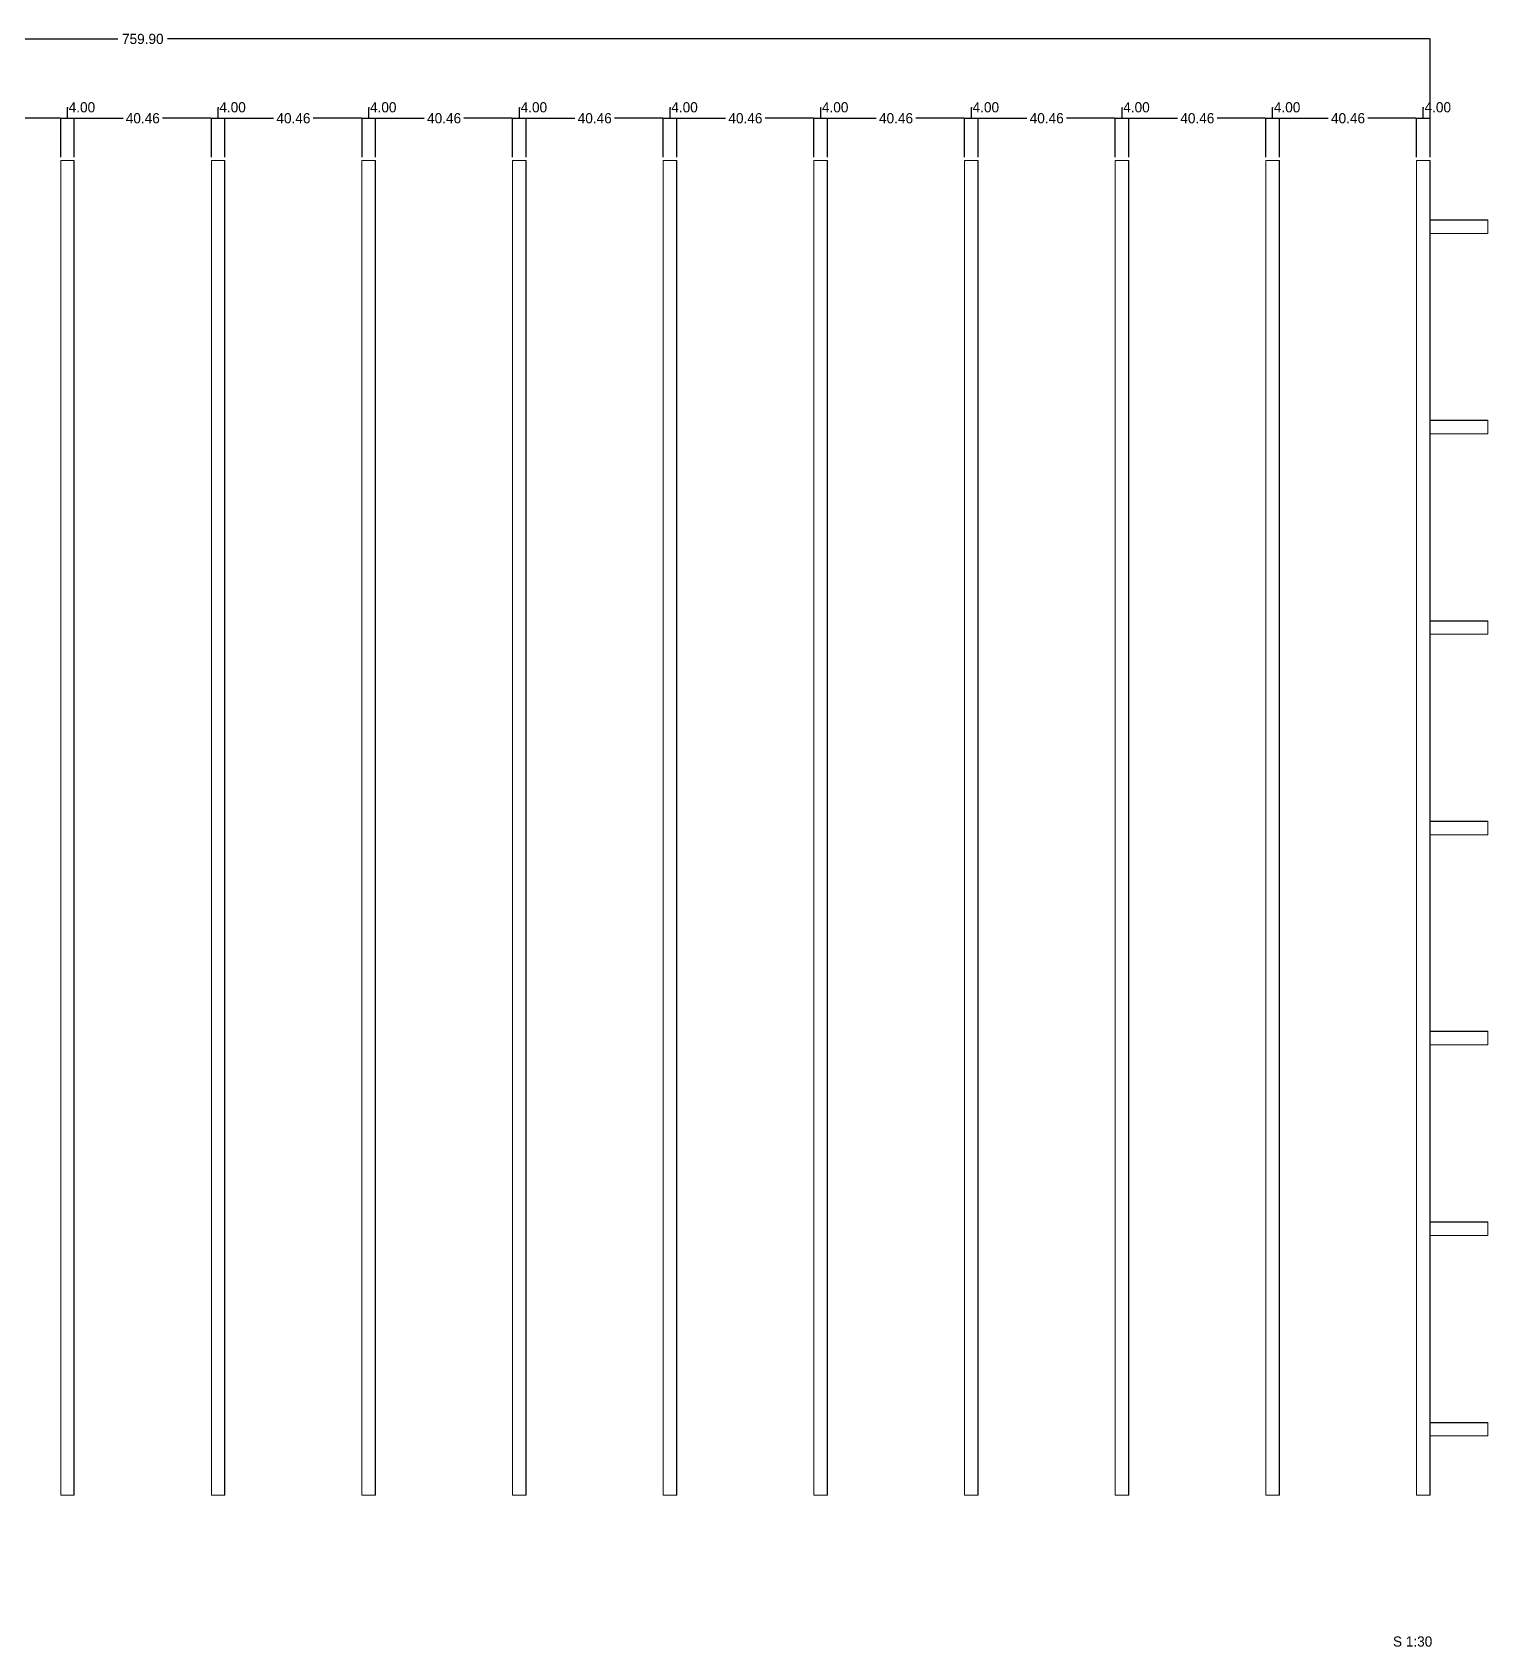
# Model space of a CAD drawing. Header units: inches. Extents: x -517 to 321, y -229 to 248.
# Drawn here: x -108.4 to 321.2, y -228.6 to 248.1 of the extents above; entities that cross this region are included whole.
import ezdxf

# ---------------------------------------------------------------- set-up
doc = ezdxf.new("R2010")
doc.units = ezdxf.units.IN
doc.header["$MEASUREMENT"] = 0
doc.layers.get('0').update_dxf_attribs({"lineweight": 0})
doc.dimstyles.get("Standard").update_dxf_attribs({"dimtxt": 3, "dimasz": 0.18, "dimexe": 0.18, "dimexo": 1, "dimgap": 0.09, "dimtad": 0, "dimtih": 1, "dimtoh": 1, "dimzin": 0, "dimdsep": 46, "dimtxsty": 'Standard', "dimcen": 0.09, "dimadec": 0, "dimazin": 0, "dimtfac": 1, "dimtofl": 0, "dimtmove": 0, "dimatfit": 3, "dimfxl": 1, "dimtolj": 1, "dimtzin": 0, "dimarcsym": 0})

# ---------------------------------------------------------------- blocks, each defined once
blk = doc.blocks.new('*D18')
at = {"color": 0, "lineweight": -2, "transparency": 16777216}
for p, q in [((-140.44, 211.17), (-140.44, 222.85)), ((-140.26, 222.67), (-126.05, 222.67)), ((-100.15, 222.67), (-114.37, 222.67)), ((-99.97, 211.17), (-99.97, 222.85))]:
    blk.add_line(p, q, dxfattribs=at)
at = {"color": 0, "transparency": 16777216}
for points in [[(-140.26, 222.7), (-140.26, 222.64), (-140.44, 222.67)], [(-100.15, 222.7), (-100.15, 222.64), (-99.97, 222.67)]]:
    blk.add_solid(points, dxfattribs=at)
at = {"layer": 'Defpoints', "color": 0, "transparency": 16777216}
for p in [(-99.97, 222.67), (-140.44, 210.17), (-99.97, 210.17)]:
    blk.add_point(p, dxfattribs=at)
at = {"color": 0, "transparency": 16777216, "insert": (-120.21, 222.67), "char_height": 3, "attachment_point": 5}
blk.add_mtext('\\A1;40.46', dxfattribs=at)
blk = doc.blocks.new('*D19')
at = {"color": 0, "lineweight": -2, "transparency": 16777216}
for p, q in [((-97.97, 222.67), (-97.97, 225.9)), ((-97.97, 225.9), (-97.79, 225.9)), ((-99.97, 211.17), (-99.97, 222.85)), ((-99.79, 222.67), (-96.15, 222.67)), ((-95.97, 211.17), (-95.97, 222.85))]:
    blk.add_line(p, q, dxfattribs=at)
at = {"color": 0, "transparency": 16777216}
for points in [[(-99.79, 222.7), (-99.79, 222.64), (-99.97, 222.67)], [(-96.15, 222.7), (-96.15, 222.64), (-95.97, 222.67)]]:
    blk.add_solid(points, dxfattribs=at)
at = {"layer": 'Defpoints', "color": 0, "transparency": 16777216}
for p in [(-95.97, 222.67), (-99.97, 210.17), (-95.97, 210.17)]:
    blk.add_point(p, dxfattribs=at)
at = {"color": 0, "transparency": 16777216, "insert": (-93.7, 225.9), "char_height": 3, "attachment_point": 5}
blk.add_mtext('\\A1;4.00', dxfattribs=at)
blk = doc.blocks.new('*D20')
at = {"color": 0, "lineweight": -2, "transparency": 16777216}
for p, q in [((-95.97, 211.17), (-95.97, 222.85)), ((-95.79, 222.67), (-81.58, 222.67)), ((-55.69, 222.67), (-69.9, 222.67)), ((-55.51, 211.17), (-55.51, 222.85))]:
    blk.add_line(p, q, dxfattribs=at)
at = {"color": 0, "transparency": 16777216}
for points in [[(-95.79, 222.7), (-95.79, 222.64), (-95.97, 222.67)], [(-55.69, 222.7), (-55.69, 222.64), (-55.51, 222.67)]]:
    blk.add_solid(points, dxfattribs=at)
at = {"layer": 'Defpoints', "color": 0, "transparency": 16777216}
for p in [(-55.51, 222.67), (-95.97, 210.17), (-55.51, 210.17)]:
    blk.add_point(p, dxfattribs=at)
at = {"color": 0, "transparency": 16777216, "insert": (-75.74, 222.67), "char_height": 3, "attachment_point": 5}
blk.add_mtext('\\A1;40.46', dxfattribs=at)
blk = doc.blocks.new('*D21')
at = {"color": 0, "lineweight": -2, "transparency": 16777216}
for p, q in [((-53.51, 222.67), (-53.51, 225.9)), ((-53.51, 225.9), (-53.33, 225.9)), ((-55.51, 211.17), (-55.51, 222.85)), ((-55.33, 222.67), (-51.69, 222.67)), ((-51.51, 211.17), (-51.51, 222.85))]:
    blk.add_line(p, q, dxfattribs=at)
at = {"color": 0, "transparency": 16777216}
for points in [[(-55.33, 222.7), (-55.33, 222.64), (-55.51, 222.67)], [(-51.69, 222.7), (-51.69, 222.64), (-51.51, 222.67)]]:
    blk.add_solid(points, dxfattribs=at)
at = {"layer": 'Defpoints', "color": 0, "transparency": 16777216}
for p in [(-51.51, 222.67), (-55.51, 210.17), (-51.51, 210.17)]:
    blk.add_point(p, dxfattribs=at)
at = {"color": 0, "transparency": 16777216, "insert": (-49.24, 225.9), "char_height": 3, "attachment_point": 5}
blk.add_mtext('\\A1;4.00', dxfattribs=at)
blk = doc.blocks.new('*D22')
at = {"color": 0, "lineweight": -2, "transparency": 16777216}
for p, q in [((-51.51, 211.17), (-51.51, 222.85)), ((-51.33, 222.67), (-37.12, 222.67)), ((-11.22, 222.67), (-25.44, 222.67)), ((-11.04, 211.17), (-11.04, 222.85))]:
    blk.add_line(p, q, dxfattribs=at)
at = {"color": 0, "transparency": 16777216}
for points in [[(-51.33, 222.7), (-51.33, 222.64), (-51.51, 222.67)], [(-11.22, 222.7), (-11.22, 222.64), (-11.04, 222.67)]]:
    blk.add_solid(points, dxfattribs=at)
at = {"layer": 'Defpoints', "color": 0, "transparency": 16777216}
for p in [(-11.04, 222.67), (-51.51, 210.17), (-11.04, 210.17)]:
    blk.add_point(p, dxfattribs=at)
at = {"color": 0, "transparency": 16777216, "insert": (-31.28, 222.67), "char_height": 3, "attachment_point": 5}
blk.add_mtext('\\A1;40.46', dxfattribs=at)
blk = doc.blocks.new('*D23')
at = {"color": 0, "lineweight": -2, "transparency": 16777216}
for p, q in [((-9.04, 222.67), (-9.04, 225.9)), ((-9.04, 225.9), (-8.86, 225.9)), ((-11.04, 211.17), (-11.04, 222.85)), ((-10.86, 222.67), (-7.22, 222.67)), ((-7.04, 211.17), (-7.04, 222.85))]:
    blk.add_line(p, q, dxfattribs=at)
at = {"color": 0, "transparency": 16777216}
for points in [[(-10.86, 222.7), (-10.86, 222.64), (-11.04, 222.67)], [(-7.22, 222.7), (-7.22, 222.64), (-7.04, 222.67)]]:
    blk.add_solid(points, dxfattribs=at)
at = {"layer": 'Defpoints', "color": 0, "transparency": 16777216}
for p in [(-7.04, 222.67), (-11.04, 210.17), (-7.04, 210.17)]:
    blk.add_point(p, dxfattribs=at)
at = {"color": 0, "transparency": 16777216, "insert": (-4.77, 225.9), "char_height": 3, "attachment_point": 5}
blk.add_mtext('\\A1;4.00', dxfattribs=at)
blk = doc.blocks.new('*D24')
at = {"color": 0, "lineweight": -2, "transparency": 16777216}
for p, q in [((-7.04, 211.17), (-7.04, 222.85)), ((-6.86, 222.67), (7.35, 222.67)), ((33.24, 222.67), (19.03, 222.67)), ((33.42, 211.17), (33.42, 222.85))]:
    blk.add_line(p, q, dxfattribs=at)
at = {"color": 0, "transparency": 16777216}
for points in [[(-6.86, 222.7), (-6.86, 222.64), (-7.04, 222.67)], [(33.24, 222.7), (33.24, 222.64), (33.42, 222.67)]]:
    blk.add_solid(points, dxfattribs=at)
at = {"layer": 'Defpoints', "color": 0, "transparency": 16777216}
for p in [(33.42, 222.67), (-7.04, 210.17), (33.42, 210.17)]:
    blk.add_point(p, dxfattribs=at)
at = {"color": 0, "transparency": 16777216, "insert": (13.19, 222.67), "char_height": 3, "attachment_point": 5}
blk.add_mtext('\\A1;40.46', dxfattribs=at)
blk = doc.blocks.new('*D25')
at = {"color": 0, "lineweight": -2, "transparency": 16777216}
for p, q in [((35.42, 222.67), (35.42, 225.9)), ((35.42, 225.9), (35.6, 225.9)), ((33.42, 211.17), (33.42, 222.85)), ((33.6, 222.67), (37.24, 222.67)), ((37.42, 211.17), (37.42, 222.85))]:
    blk.add_line(p, q, dxfattribs=at)
at = {"color": 0, "transparency": 16777216}
for points in [[(33.6, 222.7), (33.6, 222.64), (33.42, 222.67)], [(37.24, 222.7), (37.24, 222.64), (37.42, 222.67)]]:
    blk.add_solid(points, dxfattribs=at)
at = {"layer": 'Defpoints', "color": 0, "transparency": 16777216}
for p in [(37.42, 222.67), (33.42, 210.17), (37.42, 210.17)]:
    blk.add_point(p, dxfattribs=at)
at = {"color": 0, "transparency": 16777216, "insert": (39.69, 225.9), "char_height": 3, "attachment_point": 5}
blk.add_mtext('\\A1;4.00', dxfattribs=at)
blk = doc.blocks.new('*D26')
at = {"color": 0, "lineweight": -2, "transparency": 16777216}
for p, q in [((37.42, 211.17), (37.42, 222.85)), ((37.6, 222.67), (51.81, 222.67)), ((77.71, 222.67), (63.49, 222.67)), ((77.89, 211.17), (77.89, 222.85))]:
    blk.add_line(p, q, dxfattribs=at)
at = {"color": 0, "transparency": 16777216}
for points in [[(37.6, 222.7), (37.6, 222.64), (37.42, 222.67)], [(77.71, 222.7), (77.71, 222.64), (77.89, 222.67)]]:
    blk.add_solid(points, dxfattribs=at)
at = {"layer": 'Defpoints', "color": 0, "transparency": 16777216}
for p in [(77.89, 222.67), (37.42, 210.17), (77.89, 210.17)]:
    blk.add_point(p, dxfattribs=at)
at = {"color": 0, "transparency": 16777216, "insert": (57.65, 222.67), "char_height": 3, "attachment_point": 5}
blk.add_mtext('\\A1;40.46', dxfattribs=at)
blk = doc.blocks.new('*D27')
at = {"color": 0, "lineweight": -2, "transparency": 16777216}
for p, q in [((79.89, 222.67), (79.89, 225.9)), ((79.89, 225.9), (80.07, 225.9)), ((77.89, 211.17), (77.89, 222.85)), ((78.07, 222.67), (81.71, 222.67)), ((81.89, 211.17), (81.89, 222.85))]:
    blk.add_line(p, q, dxfattribs=at)
at = {"color": 0, "transparency": 16777216}
for points in [[(78.07, 222.7), (78.07, 222.64), (77.89, 222.67)], [(81.71, 222.7), (81.71, 222.64), (81.89, 222.67)]]:
    blk.add_solid(points, dxfattribs=at)
at = {"layer": 'Defpoints', "color": 0, "transparency": 16777216}
for p in [(81.89, 222.67), (77.89, 210.17), (81.89, 210.17)]:
    blk.add_point(p, dxfattribs=at)
at = {"color": 0, "transparency": 16777216, "insert": (84.16, 225.9), "char_height": 3, "attachment_point": 5}
blk.add_mtext('\\A1;4.00', dxfattribs=at)
blk = doc.blocks.new('*D28')
at = {"color": 0, "lineweight": -2, "transparency": 16777216}
for p, q in [((81.89, 211.17), (81.89, 222.85)), ((82.07, 222.67), (96.28, 222.67)), ((122.17, 222.67), (107.96, 222.67)), ((122.35, 211.17), (122.35, 222.85))]:
    blk.add_line(p, q, dxfattribs=at)
at = {"color": 0, "transparency": 16777216}
for points in [[(82.07, 222.7), (82.07, 222.64), (81.89, 222.67)], [(122.17, 222.7), (122.17, 222.64), (122.35, 222.67)]]:
    blk.add_solid(points, dxfattribs=at)
at = {"layer": 'Defpoints', "color": 0, "transparency": 16777216}
for p in [(122.35, 222.67), (81.89, 210.17), (122.35, 210.17)]:
    blk.add_point(p, dxfattribs=at)
at = {"color": 0, "transparency": 16777216, "insert": (102.12, 222.67), "char_height": 3, "attachment_point": 5}
blk.add_mtext('\\A1;40.46', dxfattribs=at)
blk = doc.blocks.new('*D29')
at = {"color": 0, "lineweight": -2, "transparency": 16777216}
for p, q in [((124.35, 222.67), (124.35, 225.9)), ((124.35, 225.9), (124.53, 225.9)), ((122.35, 211.17), (122.35, 222.85)), ((122.53, 222.67), (126.17, 222.67)), ((126.35, 211.17), (126.35, 222.85))]:
    blk.add_line(p, q, dxfattribs=at)
at = {"color": 0, "transparency": 16777216}
for points in [[(122.53, 222.7), (122.53, 222.64), (122.35, 222.67)], [(126.17, 222.7), (126.17, 222.64), (126.35, 222.67)]]:
    blk.add_solid(points, dxfattribs=at)
at = {"layer": 'Defpoints', "color": 0, "transparency": 16777216}
for p in [(126.35, 222.67), (122.35, 210.17), (126.35, 210.17)]:
    blk.add_point(p, dxfattribs=at)
at = {"color": 0, "transparency": 16777216, "insert": (128.62, 225.9), "char_height": 3, "attachment_point": 5}
blk.add_mtext('\\A1;4.00', dxfattribs=at)
blk = doc.blocks.new('*D30')
at = {"color": 0, "lineweight": -2, "transparency": 16777216}
for p, q in [((126.35, 211.17), (126.35, 222.85)), ((126.53, 222.67), (140.74, 222.67)), ((166.64, 222.67), (152.42, 222.67)), ((166.82, 211.17), (166.82, 222.85))]:
    blk.add_line(p, q, dxfattribs=at)
at = {"color": 0, "transparency": 16777216}
for points in [[(126.53, 222.7), (126.53, 222.64), (126.35, 222.67)], [(166.64, 222.7), (166.64, 222.64), (166.82, 222.67)]]:
    blk.add_solid(points, dxfattribs=at)
at = {"layer": 'Defpoints', "color": 0, "transparency": 16777216}
for p in [(166.82, 222.67), (126.35, 210.17), (166.82, 210.17)]:
    blk.add_point(p, dxfattribs=at)
at = {"color": 0, "transparency": 16777216, "insert": (146.58, 222.67), "char_height": 3, "attachment_point": 5}
blk.add_mtext('\\A1;40.46', dxfattribs=at)
blk = doc.blocks.new('*D31')
at = {"color": 0, "lineweight": -2, "transparency": 16777216}
for p, q in [((168.82, 222.67), (168.82, 225.9)), ((168.82, 225.9), (169, 225.9)), ((166.82, 211.17), (166.82, 222.85)), ((167, 222.67), (170.64, 222.67)), ((170.82, 211.17), (170.82, 222.85))]:
    blk.add_line(p, q, dxfattribs=at)
at = {"color": 0, "transparency": 16777216}
for points in [[(167, 222.7), (167, 222.64), (166.82, 222.67)], [(170.64, 222.7), (170.64, 222.64), (170.82, 222.67)]]:
    blk.add_solid(points, dxfattribs=at)
at = {"layer": 'Defpoints', "color": 0, "transparency": 16777216}
for p in [(170.82, 222.67), (166.82, 210.17), (170.82, 210.17)]:
    blk.add_point(p, dxfattribs=at)
at = {"color": 0, "transparency": 16777216, "insert": (173.09, 225.9), "char_height": 3, "attachment_point": 5}
blk.add_mtext('\\A1;4.00', dxfattribs=at)
blk = doc.blocks.new('*D32')
at = {"color": 0, "lineweight": -2, "transparency": 16777216}
for p, q in [((170.82, 211.17), (170.82, 222.85)), ((171, 222.67), (185.21, 222.67)), ((211.1, 222.67), (196.89, 222.67)), ((211.28, 211.17), (211.28, 222.85))]:
    blk.add_line(p, q, dxfattribs=at)
at = {"color": 0, "transparency": 16777216}
for points in [[(171, 222.7), (171, 222.64), (170.82, 222.67)], [(211.1, 222.7), (211.1, 222.64), (211.28, 222.67)]]:
    blk.add_solid(points, dxfattribs=at)
at = {"layer": 'Defpoints', "color": 0, "transparency": 16777216}
for p in [(211.28, 222.67), (170.82, 210.17), (211.28, 210.17)]:
    blk.add_point(p, dxfattribs=at)
at = {"color": 0, "transparency": 16777216, "insert": (191.05, 222.67), "char_height": 3, "attachment_point": 5}
blk.add_mtext('\\A1;40.46', dxfattribs=at)
blk = doc.blocks.new('*D33')
at = {"color": 0, "lineweight": -2, "transparency": 16777216}
for p, q in [((213.28, 222.67), (213.28, 225.9)), ((213.28, 225.9), (213.46, 225.9)), ((211.28, 211.17), (211.28, 222.85)), ((211.46, 222.67), (215.1, 222.67)), ((215.28, 211.17), (215.28, 222.85))]:
    blk.add_line(p, q, dxfattribs=at)
at = {"color": 0, "transparency": 16777216}
for points in [[(211.46, 222.7), (211.46, 222.64), (211.28, 222.67)], [(215.1, 222.7), (215.1, 222.64), (215.28, 222.67)]]:
    blk.add_solid(points, dxfattribs=at)
at = {"layer": 'Defpoints', "color": 0, "transparency": 16777216}
for p in [(215.28, 222.67), (211.28, 210.17), (215.28, 210.17)]:
    blk.add_point(p, dxfattribs=at)
at = {"color": 0, "transparency": 16777216, "insert": (217.55, 225.9), "char_height": 3, "attachment_point": 5}
blk.add_mtext('\\A1;4.00', dxfattribs=at)
blk = doc.blocks.new('*D34')
at = {"color": 0, "lineweight": -2, "transparency": 16777216}
for p, q in [((215.28, 211.17), (215.28, 222.85)), ((215.46, 222.67), (229.67, 222.67)), ((255.56, 222.67), (241.35, 222.67)), ((255.74, 211.17), (255.74, 222.85))]:
    blk.add_line(p, q, dxfattribs=at)
at = {"color": 0, "transparency": 16777216}
for points in [[(215.46, 222.7), (215.46, 222.64), (215.28, 222.67)], [(255.56, 222.7), (255.56, 222.64), (255.74, 222.67)]]:
    blk.add_solid(points, dxfattribs=at)
at = {"layer": 'Defpoints', "color": 0, "transparency": 16777216}
for p in [(255.74, 222.67), (215.28, 210.17), (255.74, 210.17)]:
    blk.add_point(p, dxfattribs=at)
at = {"color": 0, "transparency": 16777216, "insert": (235.51, 222.67), "char_height": 3, "attachment_point": 5}
blk.add_mtext('\\A1;40.46', dxfattribs=at)
blk = doc.blocks.new('*D35')
at = {"color": 0, "lineweight": -2, "transparency": 16777216}
for p, q in [((257.74, 222.67), (257.74, 225.9)), ((257.74, 225.9), (257.92, 225.9)), ((255.74, 211.17), (255.74, 222.85)), ((255.92, 222.67), (259.56, 222.67)), ((259.74, 211.17), (259.74, 222.85))]:
    blk.add_line(p, q, dxfattribs=at)
at = {"color": 0, "transparency": 16777216}
for points in [[(255.92, 222.7), (255.92, 222.64), (255.74, 222.67)], [(259.56, 222.7), (259.56, 222.64), (259.74, 222.67)]]:
    blk.add_solid(points, dxfattribs=at)
at = {"layer": 'Defpoints', "color": 0, "transparency": 16777216}
for p in [(259.74, 222.67), (255.74, 210.17), (259.74, 210.17)]:
    blk.add_point(p, dxfattribs=at)
at = {"color": 0, "transparency": 16777216, "insert": (262.01, 225.9), "char_height": 3, "attachment_point": 5}
blk.add_mtext('\\A1;4.00', dxfattribs=at)
blk = doc.blocks.new('*D36')
at = {"color": 0, "lineweight": -2, "transparency": 16777216}
for p, q in [((259.74, 211.17), (259.74, 222.85)), ((259.92, 222.67), (274.14, 222.67)), ((300.03, 222.67), (285.82, 222.67)), ((300.21, 211.17), (300.21, 222.85))]:
    blk.add_line(p, q, dxfattribs=at)
at = {"color": 0, "transparency": 16777216}
for points in [[(259.92, 222.7), (259.92, 222.64), (259.74, 222.67)], [(300.03, 222.7), (300.03, 222.64), (300.21, 222.67)]]:
    blk.add_solid(points, dxfattribs=at)
at = {"layer": 'Defpoints', "color": 0, "transparency": 16777216}
for p in [(300.21, 222.67), (259.74, 210.17), (300.21, 210.17)]:
    blk.add_point(p, dxfattribs=at)
at = {"color": 0, "transparency": 16777216, "insert": (279.98, 222.67), "char_height": 3, "attachment_point": 5}
blk.add_mtext('\\A1;40.46', dxfattribs=at)
blk = doc.blocks.new('*D37')
at = {"color": 0, "lineweight": -2, "transparency": 16777216}
for p, q in [((302.21, 222.67), (302.21, 225.9)), ((302.21, 225.9), (302.39, 225.9)), ((300.21, 211.17), (300.21, 222.85)), ((300.39, 222.67), (304.03, 222.67)), ((304.21, 211.17), (304.21, 222.85))]:
    blk.add_line(p, q, dxfattribs=at)
at = {"color": 0, "transparency": 16777216}
for points in [[(300.39, 222.7), (300.39, 222.64), (300.21, 222.67)], [(304.03, 222.7), (304.03, 222.64), (304.21, 222.67)]]:
    blk.add_solid(points, dxfattribs=at)
at = {"layer": 'Defpoints', "color": 0, "transparency": 16777216}
for p in [(304.21, 222.67), (300.21, 210.17), (304.21, 210.17)]:
    blk.add_point(p, dxfattribs=at)
at = {"color": 0, "transparency": 16777216, "insert": (306.48, 225.9), "char_height": 3, "attachment_point": 5}
blk.add_mtext('\\A1;4.00', dxfattribs=at)
blk = doc.blocks.new('*D38')
at = {"color": 0, "lineweight": -2, "transparency": 16777216}
for p, q in [((-455.69, 211.17), (-455.69, 246.27)), ((-455.51, 246.09), (-83.08, 246.09)), ((304.03, 246.09), (-68.4, 246.09)), ((304.21, 211.17), (304.21, 246.27))]:
    blk.add_line(p, q, dxfattribs=at)
at = {"color": 0, "transparency": 16777216}
for points in [[(-455.51, 246.12), (-455.51, 246.06), (-455.69, 246.09)], [(304.03, 246.12), (304.03, 246.06), (304.21, 246.09)]]:
    blk.add_solid(points, dxfattribs=at)
at = {"layer": 'Defpoints', "color": 0, "transparency": 16777216}
for p in [(-455.69, 246.09), (-455.69, 210.17), (304.21, 210.17)]:
    blk.add_point(p, dxfattribs=at)
at = {"color": 0, "transparency": 16777216, "insert": (-75.74, 246.09), "char_height": 3, "attachment_point": 5}
blk.add_mtext('\\A1;759.90', dxfattribs=at)

msp = doc.modelspace()

# ---------------------------------------------------------------- linework, layer by layer
for p, q in [((-99.973, -183.832), (-99.973, 210.168)), ((-99.973, 210.168), (-96.073, 210.168)), ((-96.073, 210.168), (-95.973, 210.168)), ((-96.073, -183.832), (-96.073, 210.168)), ((-95.973, 210.168), (-95.973, -183.832)), ((-55.508, -183.832), (-55.508, 210.168)), ((-55.508, 210.168), (-51.608, 210.168)), ((-51.608, 210.168), (-51.508, 210.168)), ((-51.608, -183.832), (-51.608, 210.168)), ((-51.508, 210.168), (-51.508, -183.832)), ((-11.044, -183.832), (-11.044, 210.168)), ((-11.044, 210.168), (-7.144, 210.168)), ((-7.144, 210.168), (-7.044, 210.168)), ((-7.144, -183.832), (-7.144, 210.168)), ((-7.044, 210.168), (-7.044, -183.832)), ((33.421, -183.832), (33.421, 210.168)), ((33.421, 210.168), (37.321, 210.168)), ((37.321, 210.168), (37.421, 210.168)), ((37.321, -183.832), (37.321, 210.168)), ((37.421, 210.168), (37.421, -183.832)), ((77.886, -183.832), (77.886, 210.168)), ((77.886, 210.168), (81.786, 210.168)), ((81.786, 210.168), (81.886, 210.168)), ((81.786, -183.832), (81.786, 210.168)), ((81.886, 210.168), (81.886, -183.832)), ((122.35, -183.832), (122.35, 210.168)), ((122.35, 210.168), (126.25, 210.168)), ((126.25, 210.168), (126.35, 210.168)), ((126.25, -183.832), (126.25, 210.168)), ((126.35, 210.168), (126.35, -183.832)), ((166.815, -183.832), (166.815, 210.168)), ((166.815, 210.168), (170.715, 210.168)), ((170.715, 210.168), (170.815, 210.168)), ((170.715, -183.832), (170.715, 210.168)), ((170.815, 210.168), (170.815, -183.832)), ((211.28, -183.832), (211.28, 210.168)), ((211.28, 210.168), (215.18, 210.168)), ((215.18, 210.168), (215.28, 210.168)), ((215.18, -183.832), (215.18, 210.168)), ((215.28, 210.168), (215.28, -183.832)), ((255.745, -183.832), (255.745, 210.168)), ((255.745, 210.168), (259.645, 210.168)), ((259.645, 210.168), (259.745, 210.168)), ((259.645, -183.832), (259.645, 210.168)), ((259.745, 210.168), (259.745, -183.832)), ((300.209, -183.832), (300.209, 210.168)), ((300.209, 210.168), (304.109, 210.168)), ((304.109, 210.168), (304.209, 210.168)), ((304.109, -183.832), (304.109, 210.168)), ((304.209, 210.168), (304.209, 192.668)), ((304.209, 192.668), (321.209, 192.668)), ((304.209, 192.568), (304.209, 192.668)), ((321.209, 192.568), (304.209, 192.568)), ((304.209, 188.668), (304.209, 192.568)), ((321.209, 192.568), (321.209, 192.668)), ((321.209, 188.668), (321.209, 192.568)), ((304.209, 188.668), (304.209, 133.501)), ((321.209, 188.668), (304.209, 188.668)), ((304.209, 133.501), (321.209, 133.501)), ((304.209, 133.401), (304.209, 133.501)), ((321.209, 133.401), (321.209, 133.501)), ((321.209, 133.401), (304.209, 133.401)), ((304.209, 129.501), (304.209, 133.401)), ((304.209, 129.501), (304.209, 74.334)), ((321.209, 129.501), (304.209, 129.501)), ((321.209, 129.501), (321.209, 133.401)), ((304.209, 74.334), (321.209, 74.334)), ((304.209, 74.234), (304.209, 74.334)), ((321.209, 74.234), (304.209, 74.234)), ((304.209, 70.334), (304.209, 74.234)), ((321.209, 74.234), (321.209, 74.334)), ((321.209, 70.334), (321.209, 74.234)), ((304.209, 70.334), (304.209, 15.168)), ((321.209, 70.334), (304.209, 70.334)), ((304.209, 15.168), (321.209, 15.168)), ((304.209, 15.068), (304.209, 15.168)), ((321.209, 15.068), (304.209, 15.068)), ((304.209, 11.168), (304.209, 15.068)), ((321.209, 15.068), (321.209, 15.168)), ((321.209, 11.168), (321.209, 15.068)), ((304.209, 11.168), (304.209, -46.83)), ((321.209, 11.168), (304.209, 11.168)), ((304.209, -46.83), (321.209, -46.83)), ((304.209, -46.93), (304.209, -46.83)), ((321.209, -46.93), (304.209, -46.93)), ((304.209, -50.83), (304.209, -46.93)), ((321.209, -46.93), (321.209, -46.83)), ((321.209, -50.83), (321.209, -46.93)), ((304.209, -50.83), (304.209, -103.166)), ((321.209, -50.83), (304.209, -50.83)), ((304.209, -103.166), (321.209, -103.166)), ((304.209, -103.266), (304.209, -103.166)), ((321.209, -103.266), (304.209, -103.266)), ((304.209, -107.166), (304.209, -103.266)), ((321.209, -103.266), (321.209, -103.166)), ((321.209, -107.166), (321.209, -103.266)), ((304.209, -107.166), (304.209, -162.332)), ((321.209, -107.166), (304.209, -107.166)), ((304.209, -162.332), (321.209, -162.332)), ((304.209, -162.432), (304.209, -162.332)), ((321.209, -162.432), (304.209, -162.432)), ((304.209, -166.332), (304.209, -162.432)), ((304.209, -166.332), (304.209, -183.832)), ((321.209, -166.332), (304.209, -166.332)), ((321.209, -162.432), (321.209, -162.332)), ((321.209, -166.332), (321.209, -162.432)), ((-99.973, -183.832), (-96.073, -183.832)), ((-96.073, -183.832), (-95.973, -183.832)), ((-55.508, -183.832), (-51.608, -183.832)), ((-51.608, -183.832), (-51.508, -183.832)), ((-11.044, -183.832), (-7.144, -183.832)), ((-7.144, -183.832), (-7.044, -183.832)), ((33.421, -183.832), (37.321, -183.832)), ((37.321, -183.832), (37.421, -183.832)), ((77.886, -183.832), (81.786, -183.832)), ((81.786, -183.832), (81.886, -183.832)), ((122.35, -183.832), (126.25, -183.832)), ((126.25, -183.832), (126.35, -183.832)), ((166.815, -183.832), (170.715, -183.832)), ((170.715, -183.832), (170.815, -183.832)), ((211.28, -183.832), (215.18, -183.832)), ((215.18, -183.832), (215.28, -183.832)), ((255.745, -183.832), (259.645, -183.832)), ((259.645, -183.832), (259.745, -183.832)), ((300.209, -183.832), (304.109, -183.832)), ((304.109, -183.832), (304.209, -183.832))]:
    msp.add_line(p, q)

# ---------------------------------------------------------------- texts
msp.add_text('S 1:30', height=3).set_placement((293.255, -228.528))

# ---------------------------------------------------------------- dimensions: what is measured, and where the dimension line sits
dim = msp.add_linear_dim(base=(-455.691, 246.089), p1=(304.209, 210.168), p2=(-455.691, 210.168), dimstyle='Standard')
dim.commit()
dim.dimension.update_dxf_attribs({"geometry": '*D38', "text_midpoint": (-75.741, 246.089)})
for base, p1, p2, picture, middle in [((-99.9731, 222.6739), (-140.4378, 210.1678), (-99.9731, 210.1678), '*D18', (-120.2054, 222.6739)), ((-95.973, 222.674), (-99.973, 210.168), (-95.973, 210.168), '*D19', (-97.703, 225.899)), ((-55.5083, 222.6739), (-95.9731, 210.1678), (-55.5083, 210.1678), '*D20', (-75.7407, 222.6739)), ((-51.508, 222.674), (-55.508, 210.168), (-51.508, 210.168), '*D21', (-53.238, 225.899)), ((-11.044, 222.674), (-51.508, 210.168), (-11.044, 210.168), '*D22', (-31.276, 222.674)), ((-7.044, 222.674), (-11.044, 210.168), (-7.044, 210.168), '*D23', (-8.774, 225.899)), ((33.4211, 222.6739), (-7.0436, 210.1678), (33.4211, 210.1678), '*D24', (13.1887, 222.6739)), ((37.421, 222.674), (33.421, 210.168), (37.421, 210.168), '*D25', (35.691, 225.899)), ((77.8858, 222.6739), (37.4211, 210.1678), (77.8858, 210.1678), '*D26', (57.6534, 222.6739)), ((81.886, 222.674), (77.886, 210.168), (81.886, 210.168), '*D27', (80.156, 225.899)), ((122.35, 222.674), (81.886, 210.168), (122.35, 210.168), '*D28', (102.118, 222.674)), ((126.35, 222.674), (122.35, 210.168), (126.35, 210.168), '*D29', (124.62, 225.899)), ((166.8152, 222.6739), (126.3505, 210.1678), (166.8152, 210.1678), '*D30', (146.5828, 222.6739)), ((170.815, 222.674), (166.815, 210.168), (170.815, 210.168), '*D31', (169.085, 225.899)), ((211.2799, 222.6739), (170.8152, 210.1678), (211.2799, 210.1678), '*D32', (191.0475, 222.6739)), ((215.28, 222.674), (211.28, 210.168), (215.28, 210.168), '*D33', (213.55, 225.899)), ((255.7446, 222.6739), (215.2799, 210.1678), (255.7446, 210.1678), '*D34', (235.5122, 222.6739)), ((259.745, 222.674), (255.745, 210.168), (259.745, 210.168), '*D35', (258.015, 225.899)), ((300.209, 222.674), (259.745, 210.168), (300.209, 210.168), '*D36', (279.977, 222.674)), ((304.209, 222.674), (300.209, 210.168), (304.209, 210.168), '*D37', (302.479, 225.899))]:
    dim = msp.add_linear_dim(base=base, p1=p1, p2=p2, dimstyle='Standard', override={"dimtmove": 1})
    dim.commit()
    dim.dimension.update_dxf_attribs({"geometry": picture, "text_midpoint": middle})

doc.saveas('drawing.dxf')
